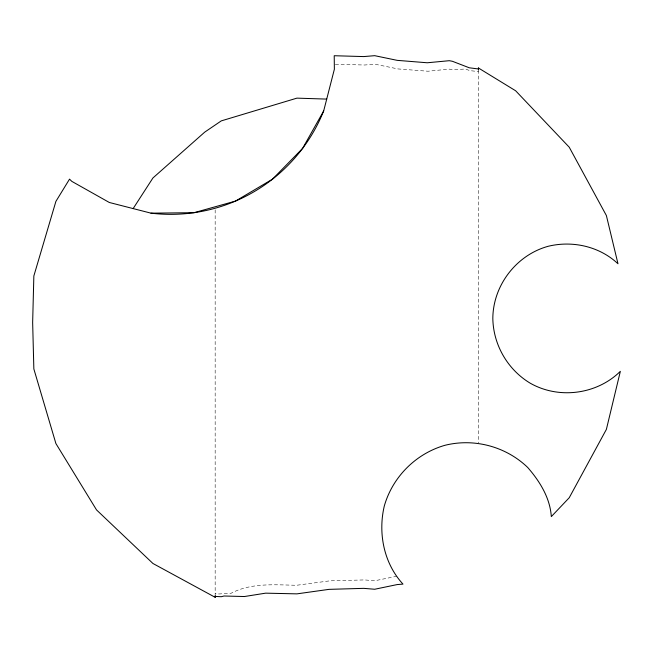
<?xml version="1.0" encoding="UTF-8"?>
<svg xmlns="http://www.w3.org/2000/svg" width="653" height="653" viewBox="0 0 653 653"><rect width="100%" height="100%" fill="white"/><g stroke="black" fill="none" stroke-linecap="round" stroke-linejoin="round"><path stroke-width="0.49" stroke-dasharray="3.27 2.45" d="M396.926 576.224L374.7 580.778L364.627 579.921L329.977 580.827L296.47 585.284C274.578 584.81 250.858 582.68 230.868 593.381C225.563 592.655 220.567 594.695 215.286 593.691M335.324 64.247L364.627 65.014L374.7 64.157L398.069 68.94L428.017 71.226L449.305 69.104L452.431 69.855L465.442 68.989L469.654 70.597L478.502 71.601L478.502 442.865M478.453 69.789L478.502 71.601M215.164 209.833L215.164 595.414"/><path stroke-width="0.98" d="M215.188 597.324L215.164 596.434L221.285 596.711L224.012 596.009L244.426 596.532L265.649 593.161L296.927 593.863L329.039 589.357L363.697 588.353L374.7 589.251L397.195 584.574L402.983 584.109C383.817 563.335 377.858 533.06 384.323 505.912C392.624 476.894 415.912 453.606 444.93 445.305C474.209 437.983 506.018 446.513 527.722 467.491C539.753 481.31 550.087 497.896 551.312 516.605L569.228 497.741L606.384 429.388L620.35 371.32C596.866 394.534 558.87 399.514 530.187 383.172C507.626 369.631 493.268 344.768 492.827 318.46C493.015 285.426 516.352 255.005 548.21 246.279C572.608 240.353 599.568 246.393 617.983 263.779L606.384 215.547L569.228 147.194L515.65 90.783L478.404 67.977L478.38 68.965L469.295 67.798L452.431 61.292L449.305 60.696L427.266 62.77L397.195 60.354L374.7 55.676L363.697 56.582L334.222 55.725L334.369 69.234L323.684 110.92L302.584 148.419L272.489 179.175L235.464 201.1L194.023 212.69L150.998 213.164L109.312 202.479L71.814 181.371L69.528 179.134L55.905 201.377L33.85 275.974L32.65 322.468L33.85 368.953L55.905 443.558L96.53 509.911L152.933 563.482L215.188 597.324L215.237 595.503M133.147 208.585L152.933 177.967L204.707 132.143L221.285 120.878L296.927 98.138L326.712 99.101M478.404 67.977L478.453 69.789M323.684 110.92A164.834 164.834 0 0 1 150.998 213.164"/></g></svg>
